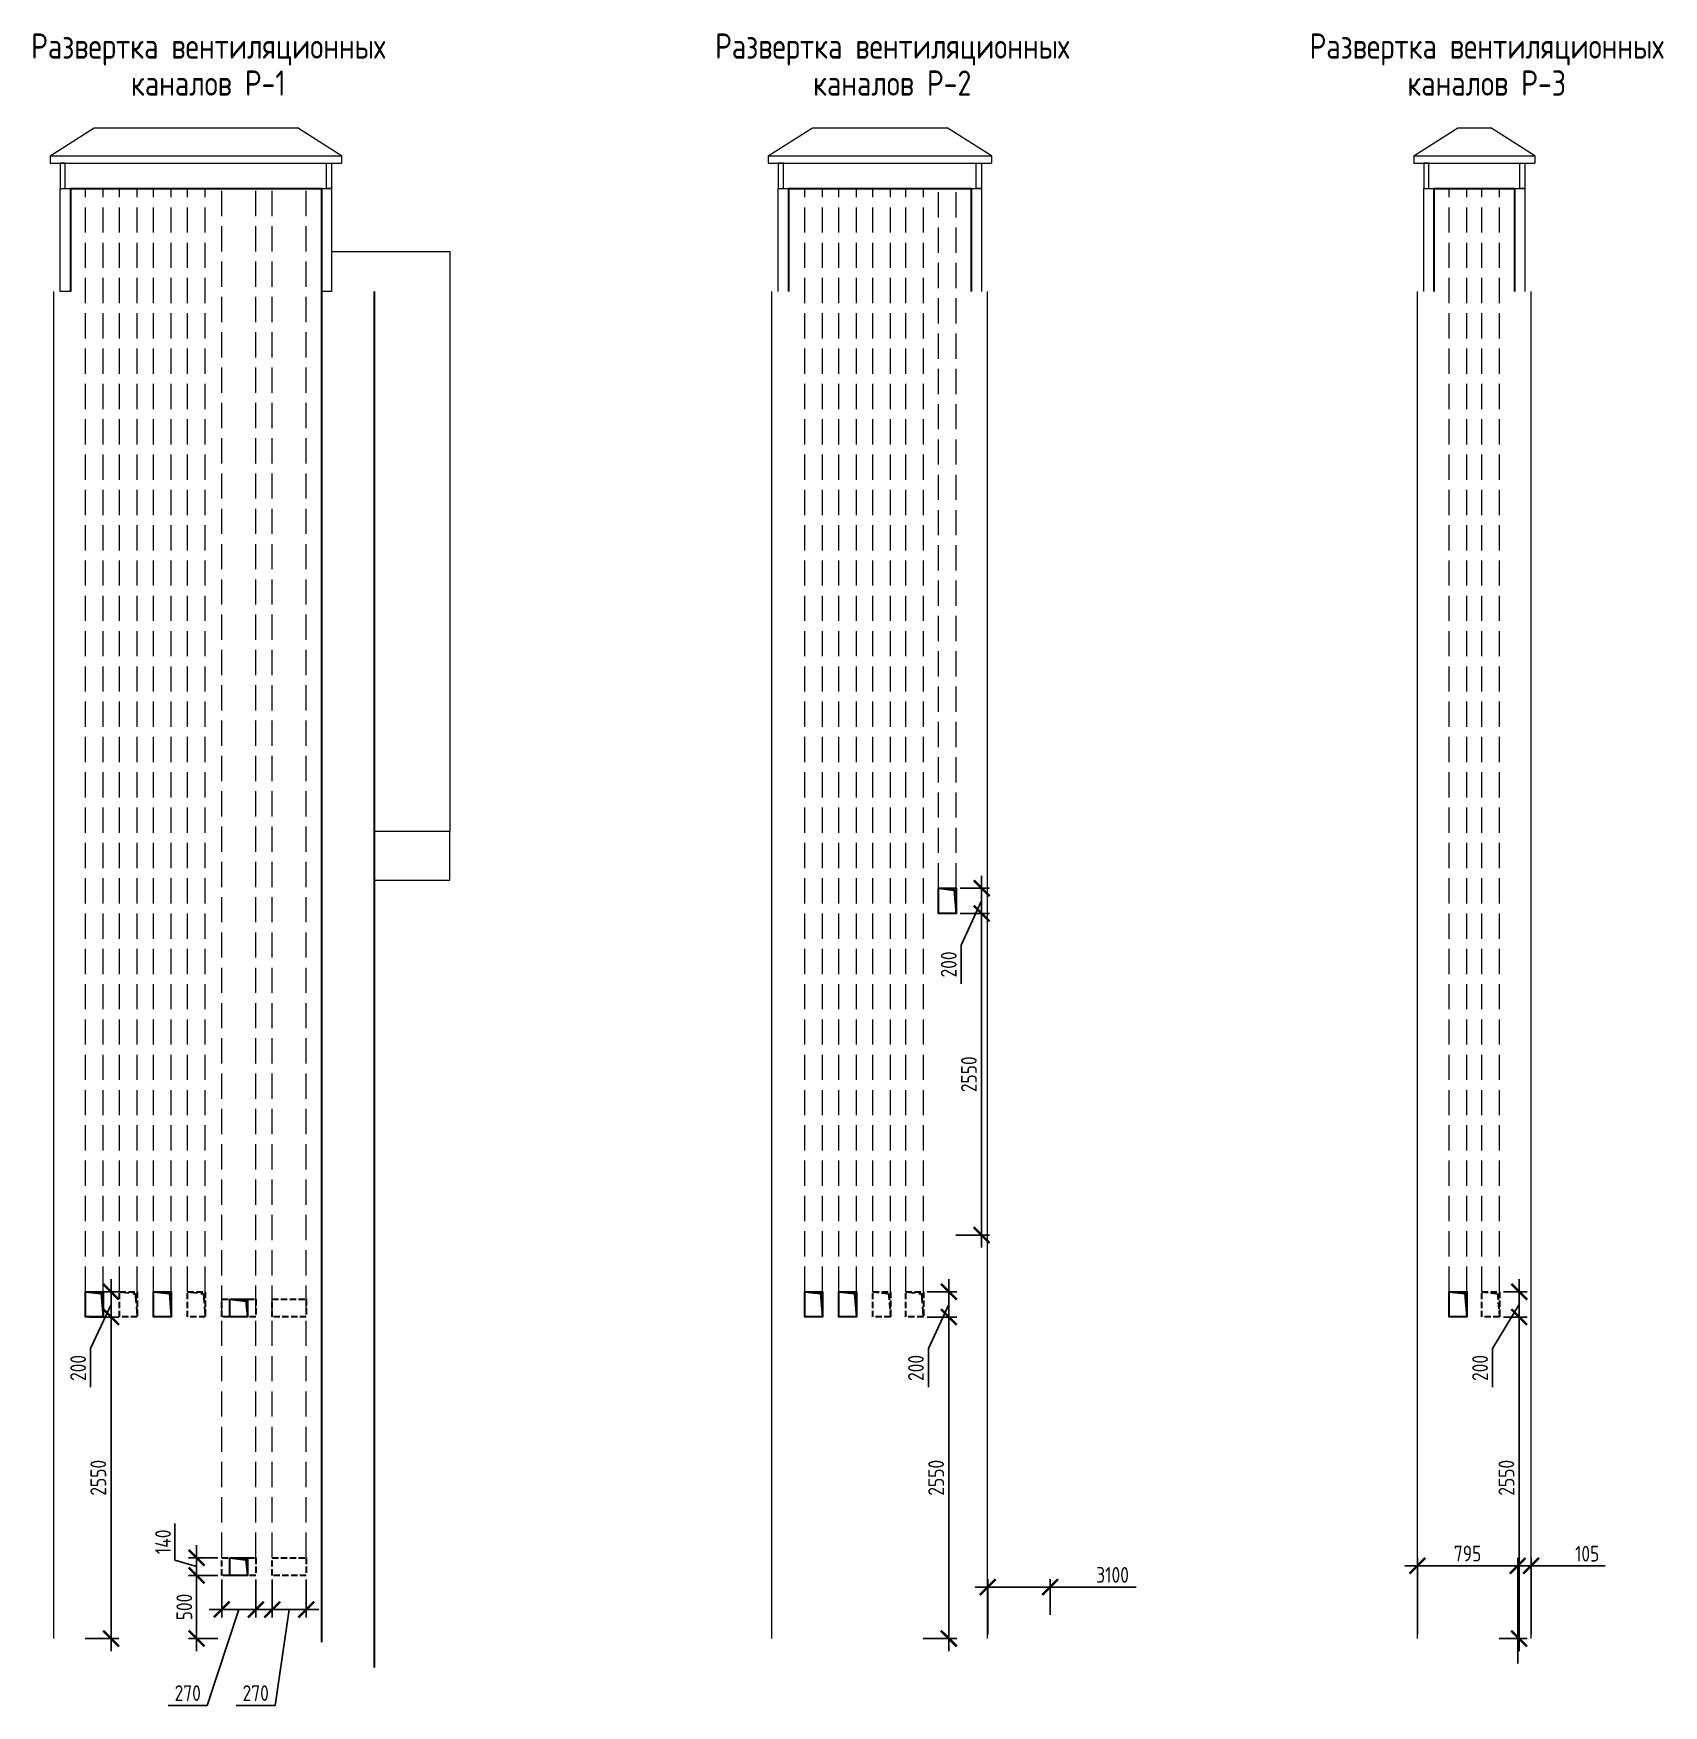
# Model space of a CAD drawing. Header units: millimetres. Extents: x -56498 to 234605, y -296269 to -29969.
# Drawn here: x 154152 to 167077, y -281980 to -268718 of the extents above; entities that cross this region are included whole.
import ezdxf
from ezdxf.enums import TextEntityAlignment as Align

# ---------------------------------------------------------------- set-up
doc = ezdxf.new("R2010")
doc.units = ezdxf.units.MM
doc.header["$LTSCALE"] = 100
doc.header["$PDMODE"] = 35
doc.linetypes.add('GOST2.303 4', pattern=[7, 5, -2, 0])
for name, color, linetype, lineweight in [('0.3', 7, 'Continuous', 30), ('Примітки 0.09', 200, 'Continuous', 9), ('Розміри 0.09', 5, 'Continuous', 9), ('Штрихові 0.18', 7, 'GOST2.303 4', 18), ('Штрихування 0.09', 253, 'Continuous', 9)]:
    doc.layers.add(name, color=color, linetype=linetype, lineweight=lineweight)
doc.styles.add('GOST 2.304', font='CS_Gost2304.shx')
doc.dimstyles.new('SPDS', dxfattribs={"dimscale": 100, "dimtxt": 2.5, "dimasz": 2.5, "dimexe": 1.25, "dimexo": 0.625, "dimtad": 1, "dimrnd": 0.001, "dimtxsty": 'GOST 2.304', "dimblk": 'ARCHTICK', "dimcen": 2.5, "dimdle": 2, "dimadec": 0, "dimazin": 2, "dimtfac": 0.75, "dimtmove": 1, "dimatfit": 3, "dimfxl": 0, "dimtolj": 1, "dimarcsym": 0})

# ---------------------------------------------------------------- blocks, each defined once
blk = doc.blocks.new('_ArchTick')
at = {"color": 0, "linetype": 'ByBlock', "const_width": 0.15}
blk.add_lwpolyline([(-0.5, -0.5), (0.5, 0.5)], dxfattribs=at)
blk = doc.blocks.new('*D507')
at = {"layer": 'Defpoints', "color": 0, "transparency": 16777216}
for p in [(156045, -280948), (156315, -280948), (156045, -281218)]:
    blk.add_point(p, dxfattribs=at)
at = {"layer": 'Розміри 0.09', "color": 0, "lineweight": -2, "transparency": 16777216}
for p, q in [((156045, -280979), (156045, -281280)), ((156315, -280979), (156315, -281280)), ((156415, -281218), (155945, -281218)), ((156180, -281218), (156069, -281980)), ((156069, -281980), (155760, -281980))]:
    blk.add_line(p, q, dxfattribs=at)
at = {"layer": 'Розміри 0.09', "color": 0, "lineweight": -2, "transparency": 16777216, "xscale": 125, "yscale": 125, "zscale": 125, "rotation": 180}
blk.add_blockref('_ArchTick', (156045, -281218), dxfattribs=at)
at = {"layer": 'Розміри 0.09', "color": 0, "lineweight": -2, "transparency": 16777216, "xscale": 125, "yscale": 125, "zscale": 125}
blk.add_blockref('_ArchTick', (156315, -281218), dxfattribs=at)
at = {"layer": 'Розміри 0.09', "color": 0, "transparency": 16777216, "insert": (155914, -281881), "char_height": 125, "attachment_point": 5, "style": 'GOST 2.304'}
blk.add_mtext('\\A1;270', dxfattribs=at)
blk = doc.blocks.new('*D504')
at = {"layer": 'Defpoints', "color": 0, "transparency": 16777216}
for p in [(155645, -280948), (155445, -281448), (155645, -281448)]:
    blk.add_point(p, dxfattribs=at)
at = {"layer": 'Розміри 0.09', "color": 0, "lineweight": -2, "transparency": 16777216}
for p, q in [((155445, -280848), (155445, -281548)), ((155613, -280948), (155382, -280948)), ((155613, -281448), (155382, -281448))]:
    blk.add_line(p, q, dxfattribs=at)
at = {"layer": 'Розміри 0.09', "color": 0, "lineweight": -2, "transparency": 16777216, "xscale": 125, "yscale": 125, "zscale": 125}
for p, rotation in [((155445, -280948), 90), ((155445, -281448), 270)]:
    blk.add_blockref('_ArchTick', p, dxfattribs=dict(at, rotation=rotation))
at = {"layer": 'Розміри 0.09', "color": 0, "transparency": 16777216, "insert": (155348, -281198), "char_height": 125, "attachment_point": 5, "rotation": 90, "style": 'GOST 2.304'}
blk.add_mtext('\\A1;500', dxfattribs=at)
blk = doc.blocks.new('*D505')
at = {"layer": 'Defpoints', "color": 0, "transparency": 16777216}
for p in [(155445, -280808), (155645, -280808), (155645, -280948)]:
    blk.add_point(p, dxfattribs=at)
at = {"layer": 'Розміри 0.09', "color": 0, "lineweight": -2, "transparency": 16777216}
for p, q in [((155273, -280826), (155273, -280536)), ((155445, -281048), (155445, -280708)), ((155445, -280878), (155273, -280826)), ((155613, -280808), (155382, -280808)), ((155613, -280948), (155382, -280948))]:
    blk.add_line(p, q, dxfattribs=at)
at = {"layer": 'Розміри 0.09', "color": 0, "lineweight": -2, "transparency": 16777216, "xscale": 125, "yscale": 125, "zscale": 125}
for p, rotation in [((155445, -280808), 90), ((155445, -280948), 270)]:
    blk.add_blockref('_ArchTick', p, dxfattribs=dict(at, rotation=rotation))
at = {"layer": 'Розміри 0.09', "color": 0, "transparency": 16777216, "insert": (155179, -280681), "char_height": 125, "attachment_point": 5, "rotation": 90, "style": 'GOST 2.304'}
blk.add_mtext('\\A1;140', dxfattribs=at)
blk = doc.blocks.new('*D506')
at = {"layer": 'Defpoints', "color": 0, "transparency": 16777216}
for p in [(155645, -280948), (155915, -280948), (155645, -281218)]:
    blk.add_point(p, dxfattribs=at)
at = {"layer": 'Розміри 0.09', "color": 0, "lineweight": -2, "transparency": 16777216}
for p, q in [((155645, -280979), (155645, -281280)), ((155915, -280979), (155915, -281280)), ((155780, -281218), (155530, -281980)), ((156015, -281218), (155545, -281218)), ((155530, -281980), (155220, -281980))]:
    blk.add_line(p, q, dxfattribs=at)
at = {"layer": 'Розміри 0.09', "color": 0, "lineweight": -2, "transparency": 16777216, "xscale": 125, "yscale": 125, "zscale": 125, "rotation": 180}
blk.add_blockref('_ArchTick', (155645, -281218), dxfattribs=at)
at = {"layer": 'Розміри 0.09', "color": 0, "lineweight": -2, "transparency": 16777216, "xscale": 125, "yscale": 125, "zscale": 125}
blk.add_blockref('_ArchTick', (155915, -281218), dxfattribs=at)
at = {"layer": 'Розміри 0.09', "color": 0, "transparency": 16777216, "insert": (155375, -281881), "char_height": 125, "attachment_point": 5, "style": 'GOST 2.304'}
blk.add_mtext('\\A1;270', dxfattribs=at)
blk = doc.blocks.new('*D508')
at = {"layer": 'Defpoints', "color": 0, "transparency": 16777216}
for p in [(154565, -278898), (154532, -281448), (154767, -281448)]:
    blk.add_point(p, dxfattribs=at)
at = {"layer": 'Розміри 0.09', "color": 0, "lineweight": -2, "transparency": 16777216}
for p, q in [((154767, -278798), (154767, -281548)), ((154596, -278898), (154830, -278898)), ((154563, -281448), (154830, -281448))]:
    blk.add_line(p, q, dxfattribs=at)
at = {"layer": 'Розміри 0.09', "color": 0, "lineweight": -2, "transparency": 16777216, "xscale": 125, "yscale": 125, "zscale": 125}
for p, rotation in [((154767, -278898), 90), ((154767, -281448), 270)]:
    blk.add_blockref('_ArchTick', p, dxfattribs=dict(at, rotation=rotation))
at = {"layer": 'Розміри 0.09', "color": 0, "transparency": 16777216, "insert": (154666, -280173), "char_height": 125, "attachment_point": 5, "rotation": 90, "style": 'GOST 2.304'}
blk.add_mtext('\\A1;2550', dxfattribs=at)
blk = doc.blocks.new('*D509')
at = {"layer": 'Defpoints', "color": 0, "transparency": 16777216}
for p in [(154565, -278698), (154565, -278898), (154767, -278898)]:
    blk.add_point(p, dxfattribs=at)
at = {"layer": 'Розміри 0.09', "color": 0, "lineweight": -2, "transparency": 16777216}
for p, q in [((154767, -278598), (154767, -278998)), ((154596, -278698), (154830, -278698)), ((154767, -278798), (154605, -279149)), ((154596, -278898), (154830, -278898)), ((154605, -279149), (154605, -279455))]:
    blk.add_line(p, q, dxfattribs=at)
at = {"layer": 'Розміри 0.09', "color": 0, "lineweight": -2, "transparency": 16777216, "xscale": 125, "yscale": 125, "zscale": 125}
for p, rotation in [((154767, -278698), 90), ((154767, -278898), 270)]:
    blk.add_blockref('_ArchTick', p, dxfattribs=dict(at, rotation=rotation))
at = {"layer": 'Розміри 0.09', "color": 0, "transparency": 16777216, "insert": (154506, -279302), "char_height": 125, "attachment_point": 5, "rotation": 90, "style": 'GOST 2.304'}
blk.add_mtext('\\A1;200', dxfattribs=at)
blk = doc.blocks.new('*D585')
at = {"layer": 'Defpoints', "color": 0, "transparency": 16777216}
for p in [(162213, -281040), (162213, -281291), (161718, -281448)]:
    blk.add_point(p, dxfattribs=at)
at = {"layer": 'Розміри 0.09', "color": 0, "lineweight": -2, "transparency": 16777216}
for p, q in [((161718, -281417), (161718, -280977)), ((162213, -281260), (162213, -280977)), ((161618, -281040), (162313, -281040)), ((162894, -281040), (162213, -281040))]:
    blk.add_line(p, q, dxfattribs=at)
at = {"layer": 'Розміри 0.09', "color": 0, "lineweight": -2, "transparency": 16777216, "xscale": 125, "yscale": 125, "zscale": 125, "rotation": 180}
blk.add_blockref('_ArchTick', (161718, -281040), dxfattribs=at)
at = {"layer": 'Розміри 0.09', "color": 0, "lineweight": -2, "transparency": 16777216, "xscale": 125, "yscale": 125, "zscale": 125}
blk.add_blockref('_ArchTick', (162213, -281040), dxfattribs=at)
at = {"layer": 'Розміри 0.09', "color": 0, "transparency": 16777216, "insert": (162708, -280943), "char_height": 125, "attachment_point": 5, "style": 'GOST 2.304'}
blk.add_mtext('\\A1;3100', dxfattribs=at)
blk = doc.blocks.new('*D626')
at = {"layer": 'Defpoints', "color": 0, "transparency": 16777216}
for p in [(165920, -280871), (166026, -281448), (165920, -281678)]:
    blk.add_point(p, dxfattribs=at)
at = {"layer": 'Розміри 0.09', "color": 0, "lineweight": -2, "transparency": 16777216}
for p, q in [((166126, -280871), (165820, -280871)), ((165920, -281647), (165920, -280808)), ((166026, -281417), (166026, -280808)), ((166613, -280871), (166026, -280871))]:
    blk.add_line(p, q, dxfattribs=at)
at = {"layer": 'Розміри 0.09', "color": 0, "lineweight": -2, "transparency": 16777216, "xscale": 125, "yscale": 125, "zscale": 125, "rotation": 180}
blk.add_blockref('_ArchTick', (165920, -280871), dxfattribs=at)
at = {"layer": 'Розміри 0.09', "color": 0, "lineweight": -2, "transparency": 16777216, "xscale": 125, "yscale": 125, "zscale": 125}
blk.add_blockref('_ArchTick', (166026, -280871), dxfattribs=at)
at = {"layer": 'Розміри 0.09', "color": 0, "transparency": 16777216, "insert": (166471, -280775), "char_height": 125, "attachment_point": 5, "style": 'GOST 2.304'}
blk.add_mtext('\\A1;105', dxfattribs=at)
blk = doc.blocks.new('*D627')
at = {"layer": 'Defpoints', "color": 0, "transparency": 16777216}
for p in [(165126, -280871), (165126, -281448), (165920, -281678)]:
    blk.add_point(p, dxfattribs=at)
at = {"layer": 'Розміри 0.09', "color": 0, "lineweight": -2, "transparency": 16777216}
for p, q in [((166020, -280871), (165026, -280871)), ((165126, -281417), (165126, -280808)), ((165920, -281647), (165920, -280808))]:
    blk.add_line(p, q, dxfattribs=at)
at = {"layer": 'Розміри 0.09', "color": 0, "lineweight": -2, "transparency": 16777216, "xscale": 125, "yscale": 125, "zscale": 125, "rotation": 180}
blk.add_blockref('_ArchTick', (165126, -280871), dxfattribs=at)
at = {"layer": 'Розміри 0.09', "color": 0, "lineweight": -2, "transparency": 16777216, "xscale": 125, "yscale": 125, "zscale": 125}
blk.add_blockref('_ArchTick', (165920, -280871), dxfattribs=at)
at = {"layer": 'Розміри 0.09', "color": 0, "transparency": 16777216, "insert": (165523, -280774), "char_height": 125, "attachment_point": 5, "style": 'GOST 2.304'}
blk.add_mtext('\\A1;795', dxfattribs=at)
blk = doc.blocks.new('*D628')
at = {"layer": 'Defpoints', "color": 0, "transparency": 16777216}
for p in [(161208, -278898), (161175, -281448), (161410, -281448)]:
    blk.add_point(p, dxfattribs=at)
at = {"layer": 'Розміри 0.09', "color": 0, "lineweight": -2, "transparency": 16777216}
for p, q in [((161410, -278798), (161410, -281548)), ((161239, -278898), (161473, -278898)), ((161206, -281448), (161473, -281448))]:
    blk.add_line(p, q, dxfattribs=at)
at = {"layer": 'Розміри 0.09', "color": 0, "lineweight": -2, "transparency": 16777216, "xscale": 125, "yscale": 125, "zscale": 125}
for p, rotation in [((161410, -278898), 90), ((161410, -281448), 270)]:
    blk.add_blockref('_ArchTick', p, dxfattribs=dict(at, rotation=rotation))
at = {"layer": 'Розміри 0.09', "color": 0, "transparency": 16777216, "insert": (161309, -280173), "char_height": 125, "attachment_point": 5, "rotation": 90, "style": 'GOST 2.304'}
blk.add_mtext('\\A1;2550', dxfattribs=at)
blk = doc.blocks.new('*D629')
at = {"layer": 'Defpoints', "color": 0, "transparency": 16777216}
for p in [(161208, -278698), (161208, -278898), (161410, -278898)]:
    blk.add_point(p, dxfattribs=at)
at = {"layer": 'Розміри 0.09', "color": 0, "lineweight": -2, "transparency": 16777216}
for p, q in [((161410, -278598), (161410, -278998)), ((161239, -278698), (161473, -278698)), ((161410, -278798), (161248, -279149)), ((161239, -278898), (161473, -278898)), ((161248, -279149), (161248, -279455))]:
    blk.add_line(p, q, dxfattribs=at)
at = {"layer": 'Розміри 0.09', "color": 0, "lineweight": -2, "transparency": 16777216, "xscale": 125, "yscale": 125, "zscale": 125}
for p, rotation in [((161410, -278698), 90), ((161410, -278898), 270)]:
    blk.add_blockref('_ArchTick', p, dxfattribs=dict(at, rotation=rotation))
at = {"layer": 'Розміри 0.09', "color": 0, "transparency": 16777216, "insert": (161149, -279302), "char_height": 125, "attachment_point": 5, "rotation": 90, "style": 'GOST 2.304'}
blk.add_mtext('\\A1;200', dxfattribs=at)
blk = doc.blocks.new('*D630')
at = {"layer": 'Defpoints', "color": 0, "transparency": 16777216}
for p in [(161468, -275698), (161435, -278248), (161670, -278248)]:
    blk.add_point(p, dxfattribs=at)
at = {"layer": 'Розміри 0.09', "color": 0, "lineweight": -2, "transparency": 16777216}
for p, q in [((161499, -275698), (161733, -275698)), ((161670, -275598), (161670, -278348)), ((161466, -278248), (161733, -278248))]:
    blk.add_line(p, q, dxfattribs=at)
at = {"layer": 'Розміри 0.09', "color": 0, "lineweight": -2, "transparency": 16777216, "xscale": 125, "yscale": 125, "zscale": 125}
for p, rotation in [((161670, -275698), 90), ((161670, -278248), 270)]:
    blk.add_blockref('_ArchTick', p, dxfattribs=dict(at, rotation=rotation))
at = {"layer": 'Розміри 0.09', "color": 0, "transparency": 16777216, "insert": (161569, -276973), "char_height": 125, "attachment_point": 5, "rotation": 90, "style": 'GOST 2.304'}
blk.add_mtext('\\A1;2550', dxfattribs=at)
blk = doc.blocks.new('*D631')
at = {"layer": 'Defpoints', "color": 0, "transparency": 16777216}
for p in [(161468, -275498), (161468, -275698), (161670, -275698)]:
    blk.add_point(p, dxfattribs=at)
at = {"layer": 'Розміри 0.09', "color": 0, "lineweight": -2, "transparency": 16777216}
for p, q in [((161670, -275398), (161670, -275798)), ((161499, -275498), (161733, -275498)), ((161499, -275698), (161733, -275698)), ((161670, -275598), (161508, -275949)), ((161508, -275949), (161508, -276255))]:
    blk.add_line(p, q, dxfattribs=at)
at = {"layer": 'Розміри 0.09', "color": 0, "lineweight": -2, "transparency": 16777216, "xscale": 125, "yscale": 125, "zscale": 125}
for p, rotation in [((161670, -275498), 90), ((161670, -275698), 270)]:
    blk.add_blockref('_ArchTick', p, dxfattribs=dict(at, rotation=rotation))
at = {"layer": 'Розміри 0.09', "color": 0, "transparency": 16777216, "insert": (161409, -276102), "char_height": 125, "attachment_point": 5, "rotation": 90, "style": 'GOST 2.304'}
blk.add_mtext('\\A1;200', dxfattribs=at)
blk = doc.blocks.new('*D632')
at = {"layer": 'Defpoints', "color": 0, "transparency": 16777216}
for p in [(165776, -278898), (165743, -281448), (165932, -281448)]:
    blk.add_point(p, dxfattribs=at)
at = {"layer": 'Розміри 0.09', "color": 0, "lineweight": -2, "transparency": 16777216}
for p, q in [((165932, -278798), (165932, -281548)), ((165807, -278898), (165995, -278898)), ((165774, -281448), (165995, -281448))]:
    blk.add_line(p, q, dxfattribs=at)
at = {"layer": 'Розміри 0.09', "color": 0, "lineweight": -2, "transparency": 16777216, "xscale": 125, "yscale": 125, "zscale": 125}
for p, rotation in [((165932, -278898), 90), ((165932, -281448), 270)]:
    blk.add_blockref('_ArchTick', p, dxfattribs=dict(at, rotation=rotation))
at = {"layer": 'Розміри 0.09', "color": 0, "transparency": 16777216, "insert": (165831, -280173), "char_height": 125, "attachment_point": 5, "rotation": 90, "style": 'GOST 2.304'}
blk.add_mtext('\\A1;2550', dxfattribs=at)
blk = doc.blocks.new('*D633')
at = {"layer": 'Defpoints', "color": 0, "transparency": 16777216}
for p in [(165776, -278698), (165776, -278898), (165932, -278898)]:
    blk.add_point(p, dxfattribs=at)
at = {"layer": 'Розміри 0.09', "color": 0, "lineweight": -2, "transparency": 16777216}
for p, q in [((165932, -278598), (165932, -278998)), ((165807, -278698), (165995, -278698)), ((165932, -278798), (165721, -279149)), ((165807, -278898), (165995, -278898)), ((165721, -279149), (165721, -279455))]:
    blk.add_line(p, q, dxfattribs=at)
at = {"layer": 'Розміри 0.09', "color": 0, "lineweight": -2, "transparency": 16777216, "xscale": 125, "yscale": 125, "zscale": 125}
for p, rotation in [((165932, -278698), 90), ((165932, -278898), 270)]:
    blk.add_blockref('_ArchTick', p, dxfattribs=dict(at, rotation=rotation))
at = {"layer": 'Розміри 0.09', "color": 0, "transparency": 16777216, "insert": (165622, -279302), "char_height": 125, "attachment_point": 5, "rotation": 90, "style": 'GOST 2.304'}
blk.add_mtext('\\A1;200', dxfattribs=at)

msp = doc.modelspace()

# ---------------------------------------------------------------- hatches: boundary and pattern name
at = {"layer": '0.3', "ltscale": 0.4}
for points in [[(154704.535, -278697.829), (154564.535, -278697.829), (154689.535, -278712.829), (154704.535, -278897.797), (154704.535, -278697.829)], [(155244.535, -278697.829), (155104.535, -278697.829), (155229.535, -278712.829), (155244.535, -278897.797), (155244.535, -278697.829)], [(160407.572, -278697.829), (160267.572, -278697.829), (160392.572, -278712.829), (160407.572, -278897.797), (160407.572, -278697.829)], [(160677.572, -278697.829), (160537.572, -278697.829), (160662.572, -278712.829), (160677.572, -278897.797), (160677.572, -278697.829)], [(165515.962, -278697.829), (165375.962, -278697.829), (165500.962, -278712.829), (165515.962, -278897.797), (165515.962, -278697.829)]]:
    msp.add_hatch(color=256, dxfattribs=at).paths.add_polyline_path(points, flags=0)

# ---------------------------------------------------------------- linework, layer by layer
at = {"layer": '0.3', "ltscale": 0.25}
for p, q in [((154444.535, -269947.866), (154444.535, -270764.304)), ((154444.535, -269947.866), (156434.503, -269947.866)), ((156434.503, -269947.866), (156434.503, -270764.304)), ((160137.572, -269947.866), (160137.572, -270764.304)), ((160137.572, -269947.866), (161587.541, -269947.866)), ((161587.541, -269947.866), (161587.541, -270764.304)), ((165255.962, -269947.866), (165255.962, -270764.304)), ((165255.962, -269947.866), (165895.931, -269947.866)), ((165895.931, -269947.866), (165895.931, -270764.304))]:
    msp.add_line(p, q, dxfattribs=at)
at = {"layer": '0.3', "ltscale": 0.5}
for p, q in [((156434.535, -270764.304), (156434.535, -281477.837)), ((156854.535, -270764.304), (156854.462, -281677.829))]:
    msp.add_line(p, q, dxfattribs=at)
at = {"layer": '0.3', "ltscale": 0.4}
for points in [[(161327.572, -275497.836), (161467.572, -275497.836), (161467.572, -275697.805), (161327.572, -275697.805)], [(154564.535, -278697.829), (154704.535, -278697.829), (154704.535, -278897.797), (154564.535, -278897.797)], [(154564.535, -278697.829), (154704.535, -278697.829), (154704.535, -278897.797), (154564.535, -278897.797)], [(155104.535, -278697.829), (155244.535, -278697.829), (155244.535, -278897.797), (155104.535, -278897.797)], [(155104.535, -278697.829), (155244.535, -278697.829), (155244.535, -278897.797), (155104.535, -278897.797)], [(160267.572, -278697.829), (160407.572, -278697.829), (160407.572, -278897.797), (160267.572, -278897.797)], [(160267.572, -278697.829), (160407.572, -278697.829), (160407.572, -278897.797), (160267.572, -278897.797)], [(160537.572, -278697.829), (160677.572, -278697.829), (160677.572, -278897.797), (160537.572, -278897.797)], [(160537.572, -278697.829), (160677.572, -278697.829), (160677.572, -278897.797), (160537.572, -278897.797)], [(165375.962, -278697.829), (165515.962, -278697.829), (165515.962, -278897.797), (165375.962, -278897.797)], [(165375.962, -278697.829), (165515.962, -278697.829), (165515.962, -278897.797), (165375.962, -278897.797)], [(155709.535, -278757.797), (155849.535, -278757.797), (155849.535, -278897.797), (155709.535, -278897.797)], [(155709.535, -278757.797), (155849.535, -278757.797), (155849.535, -278897.797), (155709.535, -278897.797)], [(155709.535, -280807.829), (155849.535, -280807.829), (155849.535, -280947.829), (155709.535, -280947.829)], [(155709.535, -280807.829), (155849.535, -280807.829), (155849.535, -280947.829), (155709.535, -280947.829)]]:
    msp.add_lwpolyline(points, close=True, dxfattribs=at)
for points in [[(161327.572, -275497.836), (161452.572, -275512.836), (161467.572, -275697.805)], [(154564.535, -278697.829), (154689.535, -278712.829), (154704.535, -278897.797)], [(155104.535, -278697.829), (155229.535, -278712.829), (155244.535, -278897.797)], [(160267.572, -278697.829), (160392.572, -278712.829), (160407.572, -278897.797)], [(160537.572, -278697.829), (160662.572, -278712.829), (160677.572, -278897.797)], [(165375.962, -278697.829), (165500.962, -278712.829), (165515.962, -278897.797)], [(155709.535, -278757.797), (155834.535, -278772.797), (155849.535, -278897.797)], [(155709.535, -280807.829), (155834.535, -280822.829), (155849.535, -280947.829)]]:
    msp.add_lwpolyline(points, dxfattribs=at)
at = {"layer": 'Штрихові 0.18', "ltscale": 0.4}
for p, q in [((154564.535, -278697.829), (154564.535, -269947.866)), ((154704.535, -278697.829), (154704.535, -269947.866)), ((154834.535, -278697.829), (154834.535, -269947.866)), ((154974.535, -278697.829), (154974.535, -269947.866)), ((155104.535, -278697.829), (155104.535, -269947.866)), ((155244.535, -278697.829), (155244.535, -269947.866)), ((155374.535, -278697.829), (155374.535, -269947.866)), ((155514.535, -278697.829), (155514.535, -269947.866)), ((155644.535, -280807.829), (155644.535, -269947.866)), ((155914.535, -280807.829), (155914.535, -269947.866)), ((156044.535, -280807.829), (156044.535, -269947.866)), ((156314.535, -280807.829), (156314.535, -269947.866)), ((160267.572, -278697.829), (160267.572, -269947.866)), ((160407.572, -278697.829), (160407.572, -269947.866)), ((160537.572, -278697.829), (160537.572, -269947.866)), ((160677.572, -278697.829), (160677.572, -269947.866)), ((160807.572, -278697.829), (160807.572, -269947.866)), ((160947.572, -278697.829), (160947.572, -269947.866)), ((161067.572, -278697.829), (161067.572, -269947.866)), ((161207.572, -278697.829), (161207.572, -269947.866)), ((161327.572, -275497.836), (161327.572, -269947.866)), ((161467.572, -275497.836), (161467.572, -269947.866)), ((165375.962, -278697.829), (165375.962, -269947.866)), ((165515.962, -278697.829), (165515.962, -269947.866)), ((165635.931, -278697.829), (165635.931, -269947.866)), ((165775.931, -278697.829), (165775.931, -269947.866))]:
    msp.add_line(p, q, dxfattribs=at)
at = {"layer": 'Штрихові 0.18', "lineweight": 30, "ltscale": 0.1}
for points in [[(154834.535, -278697.829), (154974.535, -278697.829), (154974.535, -278897.797), (154834.535, -278897.797)], [(155374.535, -278697.829), (155514.535, -278697.829), (155514.535, -278897.797), (155374.535, -278897.797)], [(155374.535, -278697.829), (155514.535, -278697.829), (155514.535, -278897.797), (155374.535, -278897.797)], [(160807.572, -278697.829), (160947.572, -278697.829), (160947.572, -278897.797), (160807.572, -278897.797)], [(161067.572, -278697.829), (161207.572, -278697.829), (161207.572, -278897.797), (161067.572, -278897.797)], [(165635.931, -278697.829), (165775.931, -278697.829), (165775.931, -278897.797), (165635.931, -278897.797)], [(165635.931, -278697.829), (165775.931, -278697.829), (165775.931, -278897.797), (165635.931, -278897.797)], [(155644.535, -278757.797), (155914.535, -278757.797), (155914.535, -278897.797), (155644.535, -278897.797)], [(156044.535, -278757.797), (156314.535, -278757.797), (156314.535, -278897.797), (156044.535, -278897.797)], [(155644.535, -280807.829), (155914.535, -280807.829), (155914.535, -280947.829), (155644.535, -280947.829)], [(156044.535, -280807.829), (156314.535, -280807.829), (156314.535, -280947.829), (156044.535, -280947.829)]]:
    msp.add_lwpolyline(points, close=True, dxfattribs=at)
at = {"layer": 'Штрихові 0.18', "lineweight": 30, "ltscale": 0.15}
for points in [[(154834.535, -278697.829), (154959.535, -278712.829), (154974.535, -278897.797)], [(155374.535, -278697.829), (155499.535, -278712.829), (155514.535, -278897.797)], [(161067.572, -278697.829), (161192.572, -278712.829), (161207.572, -278897.797)]]:
    msp.add_lwpolyline(points, dxfattribs=at)
at = {"layer": 'Штрихові 0.18', "lineweight": 30, "ltscale": 0.1}
for points in [[(160807.572, -278697.829), (160932.572, -278712.829), (160947.572, -278897.797)], [(165635.931, -278697.829), (165760.931, -278712.829), (165775.931, -278897.797)]]:
    msp.add_lwpolyline(points, dxfattribs=at)
at = {"layer": 'Штрихування 0.09', "ltscale": 0.5}
for p, q in [((154284.519, -269687.866), (154634.519, -269466.849)), ((154634.519, -269466.849), (156244.519, -269466.849)), ((156594.519, -269687.866), (156244.519, -269466.849)), ((154284.519, -269687.866), (156594.519, -269687.866)), ((154284.519, -269687.866), (154284.519, -269747.866)), ((156594.519, -269687.866), (156594.519, -269747.866)), ((154284.519, -269747.866), (156594.519, -269747.866)), ((156514.519, -270447.866), (157454.52, -270447.866)), ((157454.52, -275047.897), (156854.506, -275047.897)), ((157454.52, -275047.897), (156854.506, -275047.897)), ((156854.504, -275433.055), (157454.52, -275433.055))]:
    msp.add_line(p, q, dxfattribs=at)
at = {"layer": 'Штрихування 0.09', "ltscale": 0.75}
for p, q in [((159977.557, -269687.866), (160327.557, -269466.849)), ((160327.557, -269466.849), (161397.557, -269466.849)), ((161747.557, -269687.866), (161397.557, -269466.849)), ((165095.946, -269687.866), (165445.946, -269466.849)), ((165445.946, -269466.849), (165705.946, -269466.849)), ((166055.946, -269687.866), (165705.946, -269466.849)), ((159977.557, -269687.866), (161747.557, -269687.866)), ((159977.557, -269687.866), (159977.557, -269747.866)), ((161747.557, -269687.866), (161747.557, -269747.866)), ((165095.946, -269687.866), (166055.946, -269687.866)), ((165095.946, -269687.866), (165095.946, -269747.866)), ((166055.946, -269687.866), (166055.946, -269747.866)), ((159977.557, -269747.866), (161747.557, -269747.866)), ((165095.946, -269747.866), (166055.946, -269747.866)), ((165175.946, -270764.304), (165175.946, -269947.866)), ((165175.946, -269947.866), (165975.946, -269947.866)), ((165975.946, -269947.866), (165975.946, -270764.304))]:
    msp.add_line(p, q, dxfattribs=at)
at = {"layer": 'Штрихування 0.09'}
for p, q in [((160057.557, -269947.866), (161667.557, -269947.866)), ((160057.557, -270764.304), (160057.557, -269947.866)), ((161667.557, -269947.866), (161667.557, -270764.304)), ((157454.52, -275433.055), (157454.52, -275047.897))]:
    msp.add_line(p, q, dxfattribs=at)
at = {"layer": 'Штрихування 0.09', "ltscale": 0.25}
for p, q in [((157454.52, -270447.866), (157454.52, -275047.897)), ((154314.535, -281447.829), (154314.535, -270764.304)), ((160007.541, -281447.829), (160007.541, -270764.304)), ((161717.572, -281447.829), (161717.572, -270764.304)), ((165125.931, -281447.829), (165125.931, -270764.304)), ((166025.962, -281447.829), (166025.962, -270764.304))]:
    msp.add_line(p, q, dxfattribs=at)
at = {"layer": 'Штрихування 0.09', "ltscale": 0.5}
for points in [[(154364.519, -269947.866), (154404.519, -269947.866), (154404.519, -269747.866), (154364.519, -269747.866)], [(156514.519, -269947.866), (156474.519, -269947.866), (156474.519, -269747.866), (156514.519, -269747.866)]]:
    msp.add_lwpolyline(points, close=True, dxfattribs=at)
at = {"layer": 'Штрихування 0.09', "ltscale": 0.75}
for points in [[(160057.557, -269947.866), (160097.557, -269947.866), (160097.557, -269747.866), (160057.557, -269747.866)], [(161667.557, -269947.866), (161627.557, -269947.866), (161627.557, -269747.866), (161667.557, -269747.866)], [(165175.946, -269947.866), (165215.946, -269947.866), (165215.946, -269747.866), (165175.946, -269747.866)], [(165975.946, -269947.866), (165935.946, -269947.866), (165935.946, -269747.866), (165975.946, -269747.866)]]:
    msp.add_lwpolyline(points, close=True, dxfattribs=at)
at = {"layer": 'Штрихування 0.09', "ltscale": 0.5}
msp.add_lwpolyline([(154444.535, -270764.304), (154364.519, -270764.304), (154364.519, -269947.866), (156514.519, -269947.866), (156514.519, -270764.304), (156434.503, -270764.304)], dxfattribs=at)

# ---------------------------------------------------------------- texts
at = {"layer": 'Примітки 0.09', "ltscale": 0.4, "style": 'GOST 2.304'}
for s, p in [('Развертка вентиляционных', (155537.705, -268918.435)), ('Развертка вентиляционных', (160960.743, -268918.435)), ('Развертка вентиляционных', (165674.133, -268918.435)), ('каналов Р-1', (155537.705, -269211.911)), ('каналов Р-2', (160960.743, -269211.911)), ('каналов Р-3', (165674.133, -269211.911))]:
    msp.add_text(s, height=200, dxfattribs=at).set_placement(p, align=Align.CENTER)

# ---------------------------------------------------------------- dimensions: what is measured, and where the dimension line sits
at = {"layer": 'Розміри 0.09'}
for base, p1, p2, picture, middle in [((161670.187, -275697.805), (161467.572, -275497.836), (161467.572, -275697.805), '*D631', (161507.634, -275980.088)), ((154767.15, -278897.797), (154564.535, -278697.829), (154564.535, -278897.797), '*D509', (154604.597, -279180.081)), ((161410.187, -278897.797), (161207.572, -278697.829), (161207.572, -278897.797), '*D629', (161247.634, -279180.081)), ((165932.244, -278897.797), (165775.931, -278697.829), (165775.931, -278897.797), '*D633', (165720.723, -279180.081))]:
    dim = msp.add_linear_dim(base=base, p1=p1, p2=p2, angle=90, text='200', dimstyle='SPDS', override={"dimscale": 50, "dimlfac": 1, "dimtxsty": 'GOST 2.304', "dimblk1": 'ArchTick', "dimblk2": 'ArchTick', "dimsah": 1, "dimtolj": 1}, dxfattribs=at)
    dim.commit()
    dim.dimension.update_dxf_attribs({"geometry": picture, "text_midpoint": middle, "dimtype": 160})
for base, p1, p2, picture, middle in [((161670.187, -278247.836), (161467.572, -275697.805), (161434.75, -278247.836), '*D630', (161569.007, -276972.82)), ((154767.15, -281447.829), (154564.535, -278897.797), (154531.713, -281447.829), '*D508', (154665.97, -280172.813)), ((161410.187, -281447.829), (161207.572, -278897.797), (161174.75, -281447.829), '*D628', (161309.007, -280172.813)), ((165932.244, -281447.829), (165775.931, -278897.797), (165743.109, -281447.829), '*D632', (165831.064, -280172.813))]:
    dim = msp.add_linear_dim(base=base, p1=p1, p2=p2, angle=90, text='2550', dimstyle='SPDS', override={"dimscale": 50, "dimlfac": 1, "dimtxsty": 'GOST 2.304', "dimblk1": 'ArchTick', "dimblk2": 'ArchTick', "dimsah": 1, "dimtolj": 1}, dxfattribs=at)
    dim.commit()
    dim.dimension.update_dxf_attribs({"geometry": picture, "text_midpoint": middle})
for base, p2, picture, middle in [((155444.535, -280807.829), (155644.535, -280807.829), '*D505', (155178.91, -280795.017)), ((155444.535, -281447.829), (155644.535, -281447.829), '*D504', (155348.196, -281197.829))]:
    dim = msp.add_linear_dim(base=base, p1=(155644.535, -280947.829), p2=p2, angle=90, dimstyle='SPDS', override={"dimscale": 50, "dimblk1": 'ArchTick', "dimblk2": 'ArchTick', "dimsah": 1}, dxfattribs=at)
    dim.commit()
    dim.dimension.update_dxf_attribs({"geometry": picture, "text_midpoint": middle})
dim = msp.add_linear_dim(base=(165125.931, -280870.895), p1=(165919.965, -281677.829), p2=(165125.931, -281447.829), text='795', dimstyle='SPDS', override={"dimscale": 50, "dimlfac": 1, "dimtxsty": 'GOST 2.304', "dimblk1": 'ArchTick', "dimblk2": 'ArchTick', "dimsah": 1, "dimtolj": 1}, dxfattribs=at)
dim.commit()
dim.dimension.update_dxf_attribs({"geometry": '*D627', "text_midpoint": (165522.948, -280773.528)})
for base, p1, p2, text, picture, middle in [((165919.965, -280870.895), (166025.962, -281447.829), (165919.965, -281677.829), '105', '*D626', (166471.071, -280870.895)), ((162212.801, -281039.635), (161717.572, -281447.829), (162212.801, -281290.757), '3100', '*D585', (162708.31, -281027.878))]:
    dim = msp.add_linear_dim(base=base, p1=p1, p2=p2, text=text, dimstyle='SPDS', override={"dimscale": 50, "dimlfac": 1, "dimtxsty": 'GOST 2.304', "dimblk1": 'ArchTick', "dimblk2": 'ArchTick', "dimsah": 1, "dimtolj": 1}, dxfattribs=at)
    dim.commit()
    dim.dimension.update_dxf_attribs({"geometry": picture, "text_midpoint": middle, "dimtype": 160})
for base, p1, p2, picture, middle in [((155644.535, -281217.827), (155914.535, -280947.829), (155644.535, -280947.829), '*D506', (155498.538, -281979.534)), ((156044.535, -281217.827), (156314.535, -280947.829), (156044.535, -280947.829), '*D507', (156037.749, -281979.534))]:
    dim = msp.add_linear_dim(base=base, p1=p1, p2=p2, dimstyle='SPDS', override={"dimscale": 50, "dimlfac": 1, "dimtxsty": 'GOST 2.304', "dimblk1": 'ArchTick', "dimblk2": 'ArchTick', "dimsah": 1, "dimtolj": 1}, dxfattribs=at)
    dim.commit()
    dim.dimension.update_dxf_attribs({"geometry": picture, "text_midpoint": middle, "dimtype": 160})

doc.saveas('drawing.dxf')
